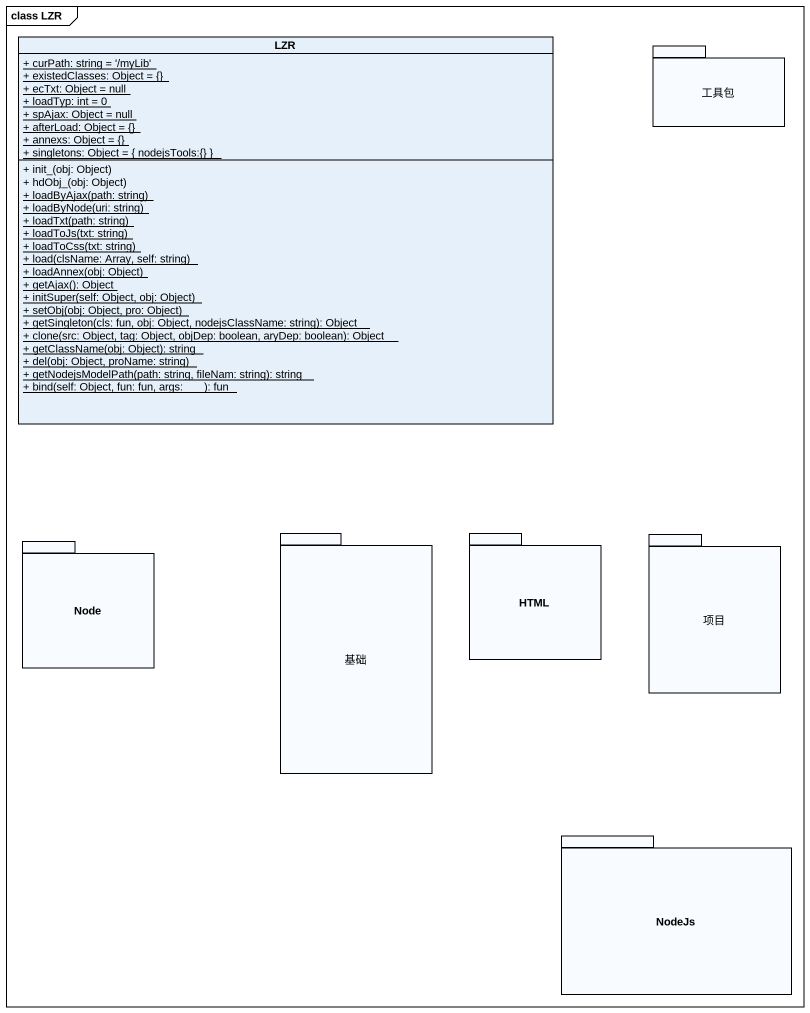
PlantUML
@startuml
mainframe class LZR
hide circle
hide empty members
skinparam classAttributeIconSize 0
class LZR {
  {static} + curPath: string = '/myLib'
  {static} + existedClasses: Object = {}
  {static} + ecTxt: Object = null
  {static} + loadTyp: int = 0
  {static} + spAjax: Object = null
  {static} + afterLoad: Object = {}
  {static} + annexs: Object = {}
  {static} + singletons: Object = { nodejsTools:{} }
  + init_(obj: Object)
  + hdObj_(obj: Object)
  {static} + loadByAjax(path: string)
  {static} + loadByNode(uri: string)
  {static} + loadTxt(path: string)
  {static} + loadToJs(txt: string)
  {static} + loadToCss(txt: string)
  {static} + load(clsName: Array, self: string)
  {static} + loadAnnex(obj: Object)
  {static} + getAjax(): Object
  {static} + initSuper(self: Object, obj: Object)
  {static} + setObj(obj: Object, pro: Object)
  {static} + getSingleton(cls: fun, obj: Object, nodejsClassName: string): Object
  {static} + clone(src: Object, tag: Object, objDep: boolean, aryDep: boolean): Object
  {static} + getClassName(obj: Object): string
  {static} + del(obj: Object, proName: string)
  {static} + getNodejsModelPath(path: string, fileNam: string): string
  {static} + bind(self: Object, fun: fun, args: ___): fun
}
package 工具包 {
}
package "Node" as Node_ {
}
package 基础 {
}
package HTML {
}
package 项目 {
}
package NodeJs {
}
@enduml
